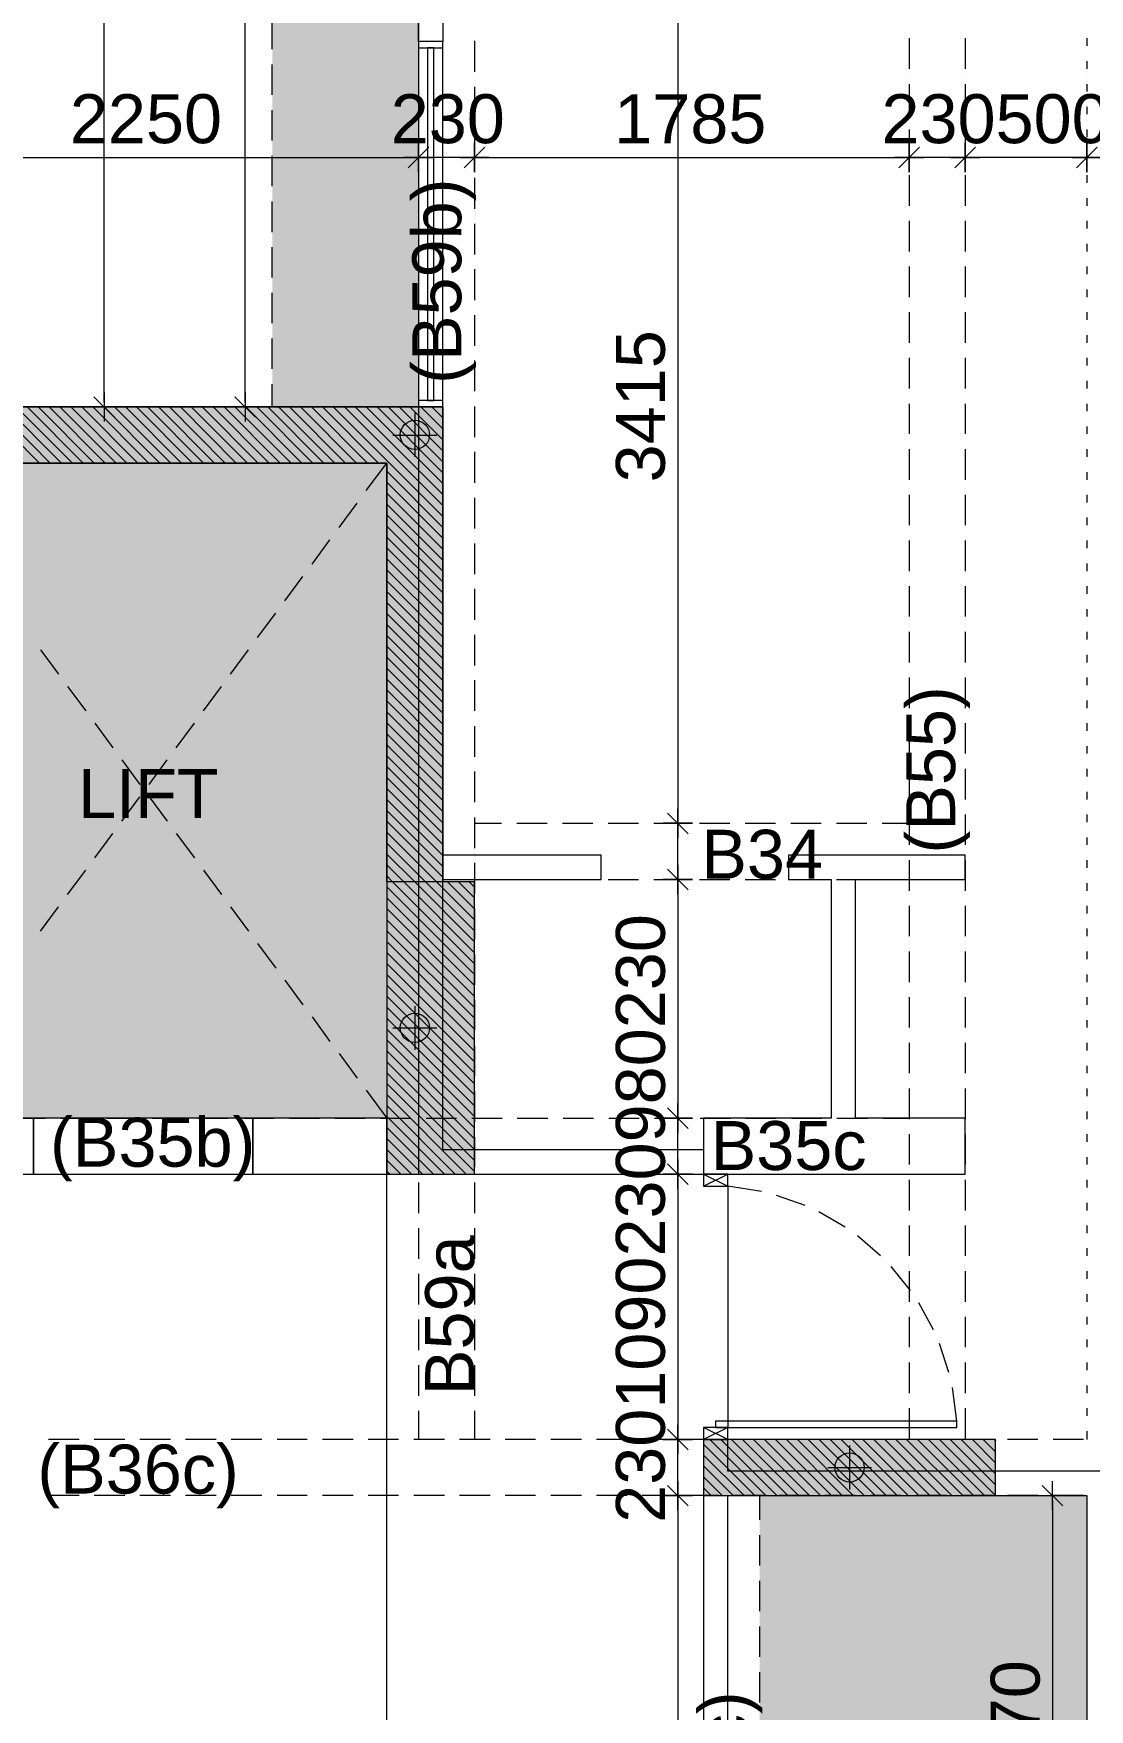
# Model space of a CAD drawing. Header units: millimetres. Extents: x -1303 to 98744, y -1303 to 90097.
# Drawn here: x 17378 to 21714, y 68579 to 75461 of the extents above; entities that cross this region are included whole.
import ezdxf

# ---------------------------------------------------------------- set-up
doc = ezdxf.new("R2010")
doc.units = ezdxf.units.MM
doc.layers.add('PDF_Geometry', color=7, linetype='Continuous')
doc.layers.add('PDF_Text', color=7, linetype='Continuous')
doc.layers.add('PDF_Solid Fills', color=192, linetype='Continuous', true_color=0xc2c0c0c0)
doc.styles.add('PDF ArialMT', font='arial.ttf')

msp = doc.modelspace()

# ---------------------------------------------------------------- hatches: boundary and pattern name
at = {"layer": 'PDF_Solid Fills'}
h = msp.add_hatch(color=256, dxfattribs=at)
h.paths.add_polyline_path([(19189.29033, 70777.7336), (19189.29033, 71977.6974), (18829.27557, 71977.6974), (18829.27557, 70777.7336)], flags=0)
h.paths.add_polyline_path([(16839.29338, 70777.7336), (16839.29338, 71977.6974), (16479.27862, 71977.6974), (16479.27862, 70777.7336)], flags=0)
h.paths.add_polyline_path([(16839.29338, 71977.6974), (16839.29338, 73697.71191), (18829.27557, 73697.71191), (18829.27557, 71977.6974), (19059.29832, 71977.6974), (19059.29832, 73927.73258), (16609.27064, 73927.73258), (16609.27064, 71977.6974)], flags=0)

# ---------------------------------------------------------------- linework, layer by layer
at = {"layer": 'PDF_Geometry', "color": 222, "lineweight": 0, "true_color": 0xb8008a}
for points in [[(17667.90338, 73947.45195), (17667.90338, 77907.2672)], [(18246.7692, 73947.45195), (18246.7692, 77907.2672)], [(17667.90338, 73987.22953), (17667.90338, 73867.0538)], [(18246.7692, 73987.22953), (18246.7692, 73867.0538)], [(17727.98917, 73927.13754), (17607.81552, 73927.13754)], [(17625.58857, 73969.45235), (17710.21819, 73884.82272)], [(18306.85706, 73927.13754), (18186.68133, 73927.13754)], [(18204.45438, 73969.45235), (18289.08401, 73884.82272)]]:
    msp.add_lwpolyline(points, dxfattribs=at)
at = {"layer": 'PDF_Geometry', "color": 9, "lineweight": 0, "true_color": 0xc0c0c0}
for points in [[(18958.50518, 76997.49872), (18958.50518, 76012.41483), (19059.21361, 76012.41483), (19059.21361, 75732.28581), (21188.49583, 75732.28581), (21188.49583, 75632.42451), (19059.21361, 75632.42451), (19059.21361, 75427.61915), (18958.50518, 75427.61915), (18958.50518, 76012.41483)], [(20128.93125, 70877.09077), (19059.21361, 70877.09077), (19059.21361, 71987.42484), (19709.16955, 71987.42484), (19709.16955, 72087.29442), (19059.21361, 72087.29442), (19059.21361, 73927.13754), (18958.50518, 73927.13754), (18958.50518, 70777.22119), (21203.72751, 70777.22119), (21203.72751, 71007.41543), (20753.49831, 71007.41543), (20753.49831, 71987.42484), (21203.72751, 71987.42484), (21203.72751, 72087.29442), (20478.45202, 72087.29442), (20478.45202, 71987.42484), (20653.63494, 71987.42484), (20653.63494, 71007.41543), (20128.93125, 71007.41543), (20128.93125, 70777.22119), (20228.79463, 70727.29467)], [(18744.39181, 73583.54455), (18829.02144, 73696.94329)], [(18632.68112, 73432.90548), (18707.15353, 73532.76678)], [(18521.81548, 73281.41514), (18595.44284, 73382.1277)], [(18410.10479, 73130.77605), (18484.57927, 73231.48035)], [(18298.3941, 72980.13698), (18372.86651, 73080.84127)], [(17406.39659, 72930.20219), (17480.87108, 72829.48963)], [(18186.68133, 72829.48963), (18261.15582, 72930.20219)], [(17518.10728, 72779.56311), (17592.58177, 72678.85055)], [(18075.81777, 72678.85055), (18149.44513, 72779.56311)], [(17629.82005, 72628.92403), (17703.44741, 72528.21147)], [(17964.10707, 72528.21147), (18038.57949, 72628.92403)], [(17740.68362, 72478.27668), (17815.1581, 72377.57238)], [(17852.39431, 72377.57238), (17926.86879, 72478.27668)], [(17740.68362, 72226.93331), (17815.1581, 72326.79461)], [(17852.39431, 72326.79461), (17926.86879, 72226.93331)], [(17629.82005, 72076.28595), (17703.44741, 72176.15553)], [(17964.10707, 72176.15553), (18038.57949, 72076.28595)], [(17518.10728, 71924.80388), (17592.58177, 72025.50818)], [(18075.81777, 72025.50818), (18149.44513, 71924.80388)], [(17406.39659, 71774.1648), (17480.87108, 71874.8691)], [(18186.68133, 71874.8691), (18261.15582, 71774.1648)], [(18298.3941, 71724.23002), (18372.86651, 71623.51745)], [(18410.10479, 71573.59093), (18484.57927, 71472.87838)], [(18521.81548, 71422.95186), (18595.44284, 71322.23929)], [(18632.68112, 71272.3045), (18707.15353, 71171.60021)], [(18744.39181, 71121.66543), (18829.02144, 71007.41543)], [(20123.00759, 68146.09107), (20128.93125, 68227.33221), (19929.20658, 68227.33221), (19929.20658, 68327.19351), (20128.93125, 68327.19351), (18829.02144, 68327.19351), (18829.02144, 70777.22119), (18958.50518, 70777.22119)], [(20128.93125, 70727.29467), (20228.79463, 70777.22119)], [(20367.58846, 70706.13726), (20228.79463, 70727.29467), (20228.79463, 69737.12804), (20128.93125, 69687.19326)], [(20546.15573, 70648.59078), (20428.52137, 70690.05433)], [(20710.33844, 70559.72967), (20602.85716, 70622.35063)], [(20856.74604, 70442.09118), (20761.96127, 70523.33231)], [(20978.61395, 70299.91506), (20899.90798, 70397.23913)], [(21073.39871, 70138.26751), (21013.31085, 70248.28603)], [(21136.87093, 69962.23955), (21097.94047, 70081.57228)], [(21169.0306, 69762.51693), (21151.25755, 69901.30456)], [(20228.79463, 69687.19326), (20128.93125, 69737.12804)], [(20581.69975, 67257.47999), (20581.69975, 67357.3413), (20228.79463, 67357.3413), (20228.79463, 69456.99902), (21703.88943, 69456.99902), (21703.88943, 68127.4709), (21803.7528, 68127.4709), (21803.7528, 69556.8686), (20228.79463, 69556.8686), (20228.79463, 69687.19326), (20128.93125, 69687.19326), (20128.93125, 66032.04053), (26774.05116, 66032.04053), (26774.05116, 66642.22096), (26674.18779, 66642.22096), (26674.18779, 66131.90596), (21803.7528, 66131.90596), (21803.7528, 67357.3413), (21350.9843, 67357.3413)]]:
    msp.add_lwpolyline(points, dxfattribs=at)
at = {"layer": 'PDF_Geometry', "color": 122, "lineweight": 0, "true_color": 0x00b88a}
for points in [[(20023.99135, 75612.11835), (20023.99135, 72237.08224), (20023.99135, 72257.39666)], [(16748.82481, 74952.00727), (16728.51453, 74952.00727), (18939.03995, 74952.00727), (18918.7276, 74952.00727)], [(19188.69735, 74952.00727), (18958.50518, 74952.00727)], [(19228.47286, 74952.00727), (19209.00763, 74952.00727), (20954.07011, 74952.00727), (20933.75983, 74952.00727)], [(21703.88943, 74952.00727), (21203.72751, 74952.00727), (20973.53534, 74952.00727)], [(21184.26435, 74952.00727), (21163.952, 74952.00727)], [(21224.03986, 74952.00727), (21243.50509, 74952.00727)], [(20023.99135, 71987.42484), (20023.99135, 72217.61909)], [(20023.99135, 71947.65554), (20023.99135, 71967.11869), (20023.99135, 71026.87859), (20023.99135, 71047.19301)], [(20023.99135, 70777.22119), (20023.99135, 71007.41543)], [(20023.99135, 70737.45188), (20023.99135, 70756.91504), (20023.99135, 69707.50767), (20023.99135, 69726.97084)], [(20023.99135, 69456.99902), (20023.99135, 69687.19326)], [(21562.55837, 69396.91529), (21562.55837, 69517.09101)], [(20023.99135, 69417.22971), (20023.99135, 69437.53586), (20023.99135, 66282.54505), (20023.99135, 66302.00821)], [(21502.4705, 69456.99902), (21622.64416, 69456.99902)], [(21604.87318, 69414.68421), (21520.24355, 69499.31383)], [(21562.55837, 69437.53586), (21562.55837, 67507.13739), (21562.55837, 67527.44768)]]:
    msp.add_lwpolyline(points, dxfattribs=at)
at = {"layer": 'PDF_Geometry', "lineweight": 0}
for points in [[(18358.47989, 75396.31281), (18358.47989, 75520.71174)], [(18958.50518, 75417.47021), (18958.50518, 75417.47021)], [(18958.50518, 75417.47021), (18958.50518, 75417.47021)], [(18958.50518, 75354.84098), (18958.50518, 75354.84098)], [(18958.50518, 75354.84098), (18958.50518, 75354.84098)], [(19188.69735, 75417.47021), (19188.69735, 75417.47021)], [(19188.69735, 75417.47021), (19188.69735, 75417.47021)], [(19188.69735, 75354.84098), (19188.69735, 75354.84098)], [(19188.69735, 75354.84098), (19188.69735, 75354.84098)], [(20973.53534, 75417.47021), (20973.53534, 75417.47021)], [(20973.53534, 75417.47021), (20973.53534, 75417.47021)], [(20973.53534, 75354.84098), (20973.53534, 75354.84098)], [(20973.53534, 75354.84098), (20973.53534, 75354.84098)], [(21203.72751, 75417.47021), (21203.72751, 75417.47021)], [(21203.72751, 75417.47021), (21203.72751, 75417.47021)], [(21203.72751, 75354.84098), (21203.72751, 75354.84098)], [(21203.72751, 75354.84098), (21203.72751, 75354.84098)], [(21703.88943, 75417.47021), (21703.88943, 75417.47021)], [(21703.88943, 75417.47021), (21703.88943, 75417.47021)], [(21703.88943, 75354.84098), (21703.88943, 75354.84098)], [(21703.88943, 75354.84098), (21703.88943, 75354.84098)], [(18358.47989, 75208.43338), (18358.47989, 75333.68358)], [(18958.50518, 75292.21175), (18958.50518, 75292.21175)], [(18958.50518, 75292.21175), (18958.50518, 75292.21175)], [(19188.69735, 75292.21175), (19188.69735, 75292.21175)], [(19188.69735, 75292.21175), (19188.69735, 75292.21175)], [(20973.53534, 75292.21175), (20973.53534, 75292.21175)], [(20973.53534, 75292.21175), (20973.53534, 75292.21175)], [(21203.72751, 75292.21175), (21203.72751, 75292.21175)], [(21203.72751, 75292.21175), (21203.72751, 75292.21175)], [(21703.88943, 75292.21175), (21703.88943, 75292.21175)], [(21703.88943, 75292.21175), (21703.88943, 75292.21175)], [(18958.50518, 75229.59079), (18958.50518, 75229.59079)], [(18958.50518, 75229.59079), (18958.50518, 75229.59079)], [(19188.69735, 75229.59079), (19188.69735, 75229.59079)], [(19188.69735, 75229.59079), (19188.69735, 75229.59079)], [(20973.53534, 75229.59079), (20973.53534, 75229.59079)], [(20973.53534, 75229.59079), (20973.53534, 75229.59079)], [(21203.72751, 75229.59079), (21203.72751, 75229.59079)], [(21203.72751, 75229.59079), (21203.72751, 75229.59079)], [(21703.88943, 75229.59079), (21703.88943, 75229.59079)], [(21703.88943, 75229.59079), (21703.88943, 75229.59079)], [(18958.50518, 75166.96156), (18958.50518, 75166.96156)], [(18958.50518, 75166.96156), (18958.50518, 75166.96156)], [(19188.69735, 75166.96156), (19188.69735, 75166.96156)], [(19188.69735, 75166.96156), (19188.69735, 75166.96156)], [(20973.53534, 75166.96156), (20973.53534, 75166.96156)], [(20973.53534, 75166.96156), (20973.53534, 75166.96156)], [(21203.72751, 75166.96156), (21203.72751, 75166.96156)], [(21203.72751, 75166.96156), (21203.72751, 75166.96156)], [(21703.88943, 75166.96156), (21703.88943, 75166.96156)], [(21703.88943, 75166.96156), (21703.88943, 75166.96156)], [(18358.47989, 75021.39695), (18358.47989, 75145.80415)], [(18958.50518, 75105.18358), (18958.50518, 75105.18358)], [(18958.50518, 75105.18358), (18958.50518, 75105.18358)], [(19188.69735, 75105.18358), (19188.69735, 75105.18358)], [(19188.69735, 75105.18358), (19188.69735, 75105.18358)], [(20973.53534, 75105.18358), (20973.53534, 75105.18358)], [(20973.53534, 75105.18358), (20973.53534, 75105.18358)], [(21203.72751, 75105.18358), (21203.72751, 75105.18358)], [(21203.72751, 75105.18358), (21203.72751, 75105.18358)], [(21703.88943, 75105.18358), (21703.88943, 75105.18358)], [(21703.88943, 75105.18358), (21703.88943, 75105.18358)], [(18958.50518, 75042.55435), (18958.50518, 75042.55435)], [(18958.50518, 75042.55435), (18958.50518, 75042.55435)], [(19188.69735, 75042.55435), (19188.69735, 75042.55435)], [(19188.69735, 75042.55435), (19188.69735, 75042.55435)], [(20973.53534, 75042.55435), (20973.53534, 75042.55435)], [(20973.53534, 75042.55435), (20973.53534, 75042.55435)], [(21203.72751, 75042.55435), (21203.72751, 75042.55435)], [(21203.72751, 75042.55435), (21203.72751, 75042.55435)], [(21703.88943, 75042.55435), (21703.88943, 75042.55435)], [(21703.88943, 75042.55435), (21703.88943, 75042.55435)], [(18358.47989, 74833.52579), (18358.47989, 74958.77598)], [(18958.50518, 74952.00727), (18958.50518, 74952.00727)], [(18958.50518, 74952.00727), (18958.50518, 74952.00727)], [(19188.69735, 74952.00727), (19188.69735, 74952.00727)], [(19188.69735, 74952.00727), (19188.69735, 74952.00727)], [(20973.53534, 74952.00727), (20973.53534, 74952.00727)], [(20973.53534, 74952.00727), (20973.53534, 74952.00727)], [(21203.72751, 74952.00727), (21203.72751, 74952.00727)], [(21203.72751, 74952.00727), (21203.72751, 74952.00727)], [(21703.88943, 74952.00727), (21703.88943, 74952.00727)], [(21703.88943, 74952.00727), (21703.88943, 74952.00727)], [(18358.47989, 74645.64636), (18358.47989, 74770.89656)], [(18358.47989, 74458.60993), (18358.47989, 74583.8684)], [(18358.47989, 74270.73878), (18358.47989, 74395.98897)], [(18358.47989, 74083.70235), (18358.47989, 74208.95253)], [(18358.47989, 73927.13754), (18358.47989, 74021.08138)], [(17172.82007, 73927.13754), (17402.16511, 73696.94329)], [(17217.67211, 73927.13754), (17447.01923, 73696.94329)], [(17262.52623, 73927.13754), (17492.7184, 73696.94329)], [(17307.38034, 73927.13754), (17537.57251, 73696.94329)], [(17352.23446, 73927.13754), (17582.42663, 73696.94329)], [(17394.54927, 73927.13754), (17394.54927, 73927.13754)], [(17397.08858, 73927.13754), (17627.28075, 73696.94329)], [(17441.94062, 73927.13754), (17672.13486, 73696.94329)], [(17457.17437, 73927.13754), (17457.17437, 73927.13754)], [(17486.79474, 73927.13754), (17716.98691, 73696.94329)], [(17519.80154, 73927.13754), (17519.80154, 73927.13754)], [(17531.64885, 73927.13754), (17761.84102, 73696.94329)], [(17576.50297, 73927.13754), (17806.69514, 73696.94329)], [(17582.42663, 73927.13754), (17582.42663, 73927.13754)], [(17621.35709, 73927.13754), (17851.54926, 73696.94329)], [(17666.20913, 73927.13754), (17896.40337, 73696.94329)], [(17667.90338, 73927.13754), (17667.90338, 73927.13754)], [(17711.06325, 73927.13754), (17941.25542, 73696.94329)], [(17755.91736, 73927.13754), (17986.10953, 73696.94329)], [(17800.77148, 73927.13754), (18030.96365, 73696.94329)], [(17846.47065, 73927.13754), (18075.81777, 73696.94329)], [(17891.32477, 73927.13754), (18120.67188, 73696.94329)], [(17936.17888, 73927.13754), (18165.52393, 73696.94329)], [(17981.033, 73927.13754), (18210.37804, 73696.94329)], [(18025.88504, 73927.13754), (18256.07928, 73696.94329)], [(18070.73916, 73927.13754), (18300.93133, 73696.94329)], [(18115.59327, 73927.13754), (18345.78544, 73696.94329)], [(18160.44739, 73927.13754), (18390.63956, 73696.94329)], [(18205.30151, 73927.13754), (18435.49368, 73696.94329)], [(18250.15355, 73927.13754), (18480.34779, 73696.94329)], [(18271.31096, 73927.13754), (18271.31096, 73927.13754)], [(18295.00767, 73927.13754), (18525.19984, 73696.94329)], [(18339.86178, 73927.13754), (18570.05395, 73696.94329)], [(18358.47989, 73927.13754), (18358.47989, 73927.13754)], [(18384.7159, 73927.13754), (18614.90807, 73696.94329)], [(18429.57002, 73927.13754), (18659.76219, 73696.94329)], [(18474.42206, 73927.13754), (18704.6163, 73696.94329)], [(18519.27618, 73927.13754), (18749.46835, 73696.94329)], [(18564.13029, 73927.13754), (18794.32246, 73696.94329)], [(18608.98441, 73927.13754), (19059.21361, 73477.75752)], [(18654.68358, 73927.13754), (19059.21361, 73522.60957)], [(18699.5377, 73927.13754), (19059.21361, 73567.46163)], [(18744.39181, 73927.13754), (19059.21361, 73612.31367)], [(18789.24593, 73927.13754), (19059.21361, 73657.17399)], [(18834.09797, 73927.13754), (19059.21361, 73702.02603)], [(18878.95209, 73927.13754), (19059.21361, 73746.87808)], [(18923.80621, 73927.13754), (19059.21361, 73791.73013)], [(18968.66032, 73927.13754), (19059.21361, 73837.43343)], [(19013.51444, 73927.13754), (19059.21361, 73882.28549)], [(19058.36648, 73927.13754), (19058.36648, 73927.13754)], [(18829.02144, 73663.09144), (19059.21361, 73432.90548)], [(18829.02144, 73618.2394), (19059.21361, 73388.04516)], [(18829.02144, 73573.38735), (19059.21361, 73343.19312)], [(18829.02144, 73528.5353), (19059.21361, 73298.34106)], [(18829.02144, 73483.68325), (19059.21361, 73253.48901)], [(18829.02144, 73437.97995), (19059.21361, 73208.63697)], [(18829.02144, 73393.1279), (19059.21361, 73163.77665)], [(18829.02144, 73348.27585), (19059.21361, 73118.92461)], [(18829.02144, 73303.41553), (19059.21361, 73074.07255)], [(18829.02144, 73258.56349), (19059.21361, 73029.2205)], [(18829.02144, 73213.71144), (19059.21361, 72983.5172)], [(18829.02144, 73168.85939), (19059.21361, 72938.66515)], [(18829.02144, 73124.00734), (19059.21361, 72893.8131)], [(18829.02144, 73079.14702), (19059.21361, 72848.96106)], [(18829.02144, 73034.29498), (19059.21361, 72804.10074)], [(18829.02144, 72989.44293), (19059.21361, 72759.24869)], [(18829.02144, 72944.59088), (19059.21361, 72714.39664)], [(18829.02144, 72899.73883), (19059.21361, 72669.54459)], [(18829.02144, 72854.87851), (19059.21361, 72624.69255)], [(18829.02144, 72810.02647), (19059.21361, 72579.83223)], [(18829.02144, 72765.17442), (19059.21361, 72534.98019)], [(18829.02144, 72720.32237), (19059.21361, 72490.12813)], [(18829.02144, 72675.47032), (19059.21361, 72445.27608)], [(18829.02144, 72629.76702), (19059.21361, 72400.42404)], [(18829.02144, 72584.91497), (19059.21361, 72355.56372)], [(18829.02144, 72540.06292), (19059.21361, 72310.71168)], [(18829.02144, 72495.2026), (19059.21361, 72265.85962)], [(18829.02144, 72450.35056), (19059.21361, 72220.15632)], [(18829.02144, 72405.49851), (19059.21361, 72175.30427)], [(18829.02144, 72360.64646), (19059.21361, 72130.45222)], [(18829.02144, 72315.79441), (19059.21361, 72085.60017)], [(18829.02144, 72270.93409), (19059.21361, 72040.74813)], [(18829.02144, 72226.08205), (19059.21361, 71995.88781)], [(20045.14875, 72217.61909), (20045.14875, 72217.61909)], [(20045.14875, 72217.61909), (20045.14875, 72217.61909)], [(20128.93125, 72217.61909), (20128.93125, 72217.61909)], [(20128.93125, 72217.61909), (20128.93125, 72217.61909)], [(18829.02144, 72181.23), (19032.97759, 71977.27591), (19188.69735, 71821.55409)], [(18829.02144, 72136.37795), (18988.12555, 71977.27591), (19188.69735, 71775.85078)], [(18829.02144, 72091.5259), (18943.27143, 71977.27591), (19188.69735, 71730.99874)], [(18829.02144, 72046.66558), (18898.41732, 71977.27591), (19188.69735, 71686.14668)], [(18829.02144, 72001.81354), (18852.71815, 71977.27591), (19188.69735, 71641.29463)], [(20045.14875, 71987.42484), (20045.14875, 71987.42484)], [(20045.14875, 71987.42484), (20045.14875, 71987.42484)], [(20128.93125, 71987.42484), (20128.93125, 71987.42484)], [(20128.93125, 71987.42484), (20128.93125, 71987.42484)], [(18829.02144, 71956.96149), (19188.69735, 71596.44259)], [(19077.83171, 71977.27591), (19188.69735, 71866.40614)], [(19122.68583, 71977.27591), (19188.69735, 71911.25818)], [(19167.53994, 71977.27591), (19188.69735, 71956.1185)], [(18829.02144, 71912.10944), (19188.69735, 71551.58227)], [(18829.02144, 71867.25739), (19188.69735, 71506.73023)], [(18829.02144, 71821.55409), (19188.69735, 71461.87817)], [(18829.02144, 71776.70203), (19188.69735, 71417.02612)], [(18829.02144, 71731.84999), (19188.69735, 71372.17408)], [(18829.02144, 71686.98967), (19188.69735, 71327.31376)], [(18829.02144, 71642.13763), (19188.69735, 71282.46172)], [(18829.02144, 71597.28558), (19188.69735, 71237.60967)], [(18829.02144, 71552.43353), (19188.69735, 71192.75761)], [(18829.02144, 71507.58148), (19188.69735, 71147.90557)], [(18829.02144, 71462.72116), (19188.69735, 71103.04525)], [(18829.02144, 71417.86912), (19188.69735, 71058.19321)], [(18829.02144, 71373.01707), (19188.69735, 71013.34116)], [(18829.02144, 71328.16502), (19188.69735, 70967.63785)], [(18829.02144, 71283.31297), (19188.69735, 70922.78581)], [(18829.02144, 71238.45265), (19188.69735, 70877.93375)], [(18829.02144, 71193.60061), (19188.69735, 70833.0817)], [(18829.02144, 71148.74856), (19188.69735, 70788.22966)], [(18829.02144, 71103.89651), (19154.8455, 70777.22119)], [(18829.02144, 71059.04446), (19109.99138, 70777.22119)], [(18829.02144, 71013.34116), (19065.13727, 70777.22119)], [(18829.02144, 70968.4891), (19020.28315, 70777.22119)], [(20045.14875, 71007.41543), (20045.14875, 71007.41543)], [(20045.14875, 71007.41543), (20045.14875, 71007.41543)], [(20128.93125, 71007.41543), (20128.93125, 71007.41543)], [(20128.93125, 71007.41543), (20128.93125, 71007.41543)], [(18829.02144, 70923.63706), (18975.43111, 70777.22119)], [(18829.02144, 70878.77674), (18930.57699, 70777.22119)], [(18829.02144, 70833.9247), (18885.72287, 70777.22119)], [(18829.02144, 70789.07265), (18840.86876, 70777.22119)], [(20045.14875, 70777.22119), (20045.14875, 70777.22119)], [(20045.14875, 70777.22119), (20045.14875, 70777.22119)], [(20128.93125, 70777.22119), (20128.93125, 70777.22119)], [(20128.93125, 70777.22119), (20128.93125, 70777.22119)], [(20045.14875, 69687.19326), (20045.14875, 69687.19326)], [(20045.14875, 69687.19326), (20045.14875, 69687.19326)], [(20128.93125, 69687.19326), (20128.93125, 69687.19326)], [(20128.93125, 69687.19326), (20128.93125, 69687.19326)], [(20128.93125, 69668.57309), (20340.50532, 69456.99902)], [(20155.16727, 69687.19326), (20385.35944, 69456.99902)], [(20200.02138, 69687.19326), (20430.21355, 69456.99902)], [(20244.8755, 69687.19326), (20475.06767, 69456.99902)], [(20289.72754, 69687.19326), (20519.92179, 69456.99902)], [(20334.58166, 69687.19326), (20564.77383, 69456.99902)], [(20379.43578, 69687.19326), (20609.62795, 69456.99902)], [(20424.28989, 69687.19326), (20654.48206, 69456.99902)], [(20469.98906, 69687.19326), (20699.33618, 69456.99902)], [(20514.84318, 69687.19326), (20744.1903, 69456.99902)], [(20559.6973, 69687.19326), (20789.04234, 69456.99902)], [(20604.55141, 69687.19326), (20833.89646, 69456.99902)], [(20649.40346, 69687.19326), (20879.5977, 69456.99902)], [(20694.25757, 69687.19326), (20924.44974, 69456.99902)], [(20739.11169, 69687.19326), (20969.30386, 69456.99902)], [(20783.9658, 69687.19326), (21014.15797, 69456.99902)], [(20828.81992, 69687.19326), (21059.01209, 69456.99902)], [(20873.67196, 69687.19326), (21103.86621, 69456.99902)], [(20918.52608, 69687.19326), (21148.71825, 69456.99902)], [(20963.3802, 69687.19326), (21193.57237, 69456.99902)], [(21008.23431, 69687.19326), (21238.42648, 69456.99902)], [(21053.08843, 69687.19326), (21283.2806, 69456.99902)], [(21097.94047, 69687.19326), (21328.13472, 69456.99902)], [(21142.79459, 69687.19326), (21328.97977, 69501.85934)], [(21187.64871, 69687.19326), (21328.97977, 69546.71138)], [(21233.34788, 69687.19326), (21328.97977, 69591.56343)], [(21278.20199, 69687.19326), (21328.97977, 69636.41549)], [(21323.05611, 69687.19326), (21328.97977, 69681.26753)], [(20128.93125, 69623.72104), (20295.65328, 69456.99902)], [(20128.93125, 69578.86899), (20250.79916, 69456.99902)], [(20128.93125, 69534.01694), (20205.94504, 69456.99902)], [(20045.14875, 69456.99902), (20045.14875, 69456.99902)], [(20045.14875, 69456.99902), (20045.14875, 69456.99902)], [(20128.93125, 69489.1649), (20161.09093, 69456.99902)], [(20128.93125, 69456.99902), (20128.93125, 69456.99902)], [(20128.93125, 69456.99902), (20128.93125, 69456.99902)], [(21562.55837, 69456.99902), (21562.55837, 69456.99902)], [(21633.64642, 69456.99902), (21633.64642, 69456.99902)], [(21703.88943, 69456.99902), (21703.88943, 69456.99902)]]:
    msp.add_lwpolyline(points, dxfattribs=at)
at = {"layer": 'PDF_Geometry', "color": 157, "lineweight": 0, "true_color": 0x3f5f7f}
for points in [[(18958.50518, 75559.64633), (18958.50518, 75434.39614)], [(18958.50518, 75430.16466), (18958.50518, 75304.90619)], [(19188.69735, 75430.16466), (19188.69735, 75304.90619)], [(19188.69735, 75428.47041), (19188.69735, 75303.22022)], [(20973.53534, 75441.16485), (20973.53534, 75315.91466)], [(21203.72751, 75441.16485), (21203.72751, 75315.91466)], [(18958.50518, 75372.60989), (18958.50518, 75247.35971)], [(18958.50518, 75242.28523), (18958.50518, 75117.03504)], [(19188.69735, 75242.28523), (19188.69735, 75117.03504)], [(19188.69735, 75241.43397), (19188.69735, 75116.18379)], [(20973.53534, 75253.28543), (20973.53534, 75128.87823)], [(21203.72751, 75253.28543), (21203.72751, 75128.87823)], [(18958.50518, 75184.73874), (18958.50518, 75059.48028)], [(18958.50518, 75054.40581), (18958.50518, 74929.99861)], [(19188.69735, 75054.40581), (19188.69735, 74929.99861)], [(19188.69735, 75053.56282), (19188.69735, 74928.30436)], [(20973.53534, 75066.25727), (20973.53534, 74940.9988)], [(21203.72751, 75066.25727), (21203.72751, 74940.9988)], [(18958.50518, 74997.70231), (18958.50518, 74872.45211)], [(20973.53534, 74878.37784), (20973.53534, 74753.12765)], [(21203.72751, 74878.37784), (21203.72751, 74753.12765)], [(18958.50518, 74867.37764), (18958.50518, 74742.11918)], [(18958.50518, 74809.82288), (18958.50518, 74684.57269)], [(19188.69735, 74867.37764), (19188.69735, 74742.11918)], [(19188.69735, 74865.68339), (19188.69735, 74741.27619)], [(18958.50518, 74679.49821), (18958.50518, 74555.09101)], [(19188.69735, 74679.49821), (19188.69735, 74555.09101)], [(19188.69735, 74678.64696), (19188.69735, 74553.39677)], [(20973.53534, 74691.3414), (20973.53534, 74566.09122)], [(21203.72751, 74691.3414), (21203.72751, 74566.09122)], [(18958.50518, 74621.95173), (18958.50518, 74497.54452)], [(18958.50518, 74492.46178), (18958.50518, 74367.21159)], [(19188.69735, 74492.46178), (19188.69735, 74367.21159)], [(19188.69735, 74490.77581), (19188.69735, 74366.3686)], [(20973.53534, 74503.47025), (20973.53534, 74378.21179)], [(21203.72751, 74503.47025), (21203.72751, 74378.21179)], [(18958.50518, 74434.91529), (18958.50518, 74309.6651)], [(18958.50518, 74304.59063), (18958.50518, 74180.18342)], [(19188.69735, 74304.59063), (19188.69735, 74180.18342)], [(19188.69735, 74303.73937), (19188.69735, 74178.48918)], [(20973.53534, 74316.43382), (20973.53534, 74191.18362)], [(21203.72751, 74316.43382), (21203.72751, 74191.18362)], [(18958.50518, 74247.03587), (18958.50518, 74122.63693)], [(18958.50518, 74117.5542), (18958.50518, 73992.304)], [(19188.69735, 74117.5542), (19188.69735, 73992.304)], [(19188.69735, 74115.85994), (19188.69735, 73991.46101)], [(20973.53534, 74128.55439), (20973.53534, 74003.3042)], [(21203.72751, 74128.55439), (21203.72751, 74003.3042)], [(18958.50518, 74060.0077), (18958.50518, 73927.13754)], [(18958.50518, 73929.67477), (18958.50518, 73804.42458)], [(19188.69735, 73929.67477), (19188.69735, 73804.42458)], [(19188.69735, 73928.83178), (19188.69735, 73803.58158)], [(20973.53534, 73940.68324), (20973.53534, 73816.27603)], [(21203.72751, 73940.68324), (21203.72751, 73816.27603)], [(18958.50518, 73742.6466), (18958.50518, 73617.39641)], [(19188.69735, 73742.6466), (19188.69735, 73617.39641)], [(19188.69735, 73740.95236), (19188.69735, 73615.70216)], [(20973.53534, 73753.6468), (20973.53534, 73628.39661)], [(21203.72751, 73753.6468), (21203.72751, 73628.39661)], [(20973.53534, 73565.76737), (20973.53534, 73441.36844)], [(21203.72751, 73565.76737), (21203.72751, 73441.36844)], [(18958.50518, 73554.76718), (18958.50518, 73429.51698)], [(19188.69735, 73554.76718), (19188.69735, 73429.51698)], [(19188.69735, 73553.92419), (19188.69735, 73428.674)], [(18958.50518, 73366.88775), (18958.50518, 73242.48882)], [(19188.69735, 73366.88775), (19188.69735, 73242.48882)], [(19188.69735, 73366.04477), (19188.69735, 73240.79457)], [(20973.53534, 73378.73921), (20973.53534, 73253.48901)], [(21203.72751, 73378.73921), (21203.72751, 73253.48901)], [(18958.50518, 73179.85959), (18958.50518, 73054.60939)], [(19188.69735, 73179.85959), (19188.69735, 73054.60939)], [(19188.69735, 73178.16534), (19188.69735, 73053.75814)], [(20973.53534, 73190.85979), (20973.53534, 73066.45258)], [(21203.72751, 73190.85979), (21203.72751, 73066.45258)], [(18958.50518, 72991.98017), (18958.50518, 72867.57296)], [(19188.69735, 72991.98017), (19188.69735, 72867.57296)], [(19188.69735, 72991.13717), (19188.69735, 72865.88698)], [(20973.53534, 73003.83162), (20973.53534, 72878.58143)], [(21203.72751, 73003.83162), (21203.72751, 72878.58143)], [(20973.53534, 72815.95219), (20973.53534, 72690.702)], [(21203.72751, 72815.95219), (21203.72751, 72690.702)], [(18958.50518, 72804.95199), (18958.50518, 72679.70181)], [(19188.69735, 72804.95199), (19188.69735, 72679.70181)], [(19188.69735, 72803.25775), (19188.69735, 72678.85055)], [(18958.50518, 72617.07257), (18958.50518, 72492.66537)], [(19188.69735, 72617.07257), (19188.69735, 72492.66537)], [(19188.69735, 72616.22959), (19188.69735, 72490.97112)], [(20973.53534, 72628.92403), (20973.53534, 72503.66556)], [(21203.72751, 72628.92403), (21203.72751, 72503.66556)], [(18958.50518, 72430.04441), (18958.50518, 72304.78594)], [(19188.69735, 72430.04441), (19188.69735, 72304.78594)], [(19188.69735, 72428.35016), (19188.69735, 72303.94296)], [(20973.53534, 72441.0446), (20973.53534, 72315.79441)], [(21203.72751, 72441.0446), (21203.72751, 72315.79441)], [(18958.50518, 72242.16498), (18958.50518, 72116.91479)], [(19188.69735, 72242.16498), (19188.69735, 72116.91479)], [(19188.69735, 72241.31372), (19188.69735, 72116.06354)], [(19188.69735, 72217.61909), (19300.40804, 72217.61909)], [(19362.18808, 72217.61909), (19487.44035, 72217.61909)], [(19550.06544, 72217.61909), (19675.3177, 72217.61909)], [(19737.9428, 72217.61909), (19862.34793, 72217.61909)], [(19924.9751, 72217.61909), (20050.22736, 72217.61909)], [(20112.85245, 72217.61909), (20237.25759, 72217.61909)], [(20299.88476, 72217.61909), (20425.13495, 72217.61909)], [(20487.76211, 72217.61909), (20613.01437, 72217.61909)], [(20674.79234, 72217.61909), (20800.0446, 72217.61909)], [(20862.67177, 72217.61909), (20973.53534, 72217.61909)], [(20973.53534, 72253.16518), (20973.53534, 72128.75798)], [(21203.72751, 72253.16518), (21203.72751, 72128.75798)], [(18958.50518, 72055.12855), (18958.50518, 71929.87836)], [(19188.69735, 72055.12855), (19188.69735, 71929.87836)], [(19188.69735, 72053.44257), (19188.69735, 71977.27591)], [(20973.53534, 72066.13702), (20973.53534, 71940.87855)], [(21203.72751, 72066.13702), (21203.72751, 71940.87855)], [(19188.69735, 71987.42484), (19300.40804, 71987.42484)], [(19362.18808, 71987.42484), (19487.44035, 71987.42484)], [(19550.06544, 71987.42484), (19675.3177, 71987.42484)], [(19737.9428, 71987.42484), (19862.34793, 71987.42484)], [(19924.9751, 71987.42484), (20050.22736, 71987.42484)], [(20112.85245, 71987.42484), (20237.25759, 71987.42484)], [(20299.88476, 71987.42484), (20425.13495, 71987.42484)], [(20487.76211, 71987.42484), (20613.01437, 71987.42484)], [(20674.79234, 71987.42484), (20800.0446, 71987.42484)], [(20862.67177, 71987.42484), (20973.53534, 71987.42484)], [(18958.50518, 71867.25739), (18958.50518, 71741.99893)], [(19188.69735, 71867.25739), (19188.69735, 71741.99893)], [(20973.53534, 71878.25759), (20973.53534, 71753.85039)], [(21203.72751, 71878.25759), (21203.72751, 71753.85039)], [(18958.50518, 71679.37796), (18958.50518, 71554.97076)], [(19188.69735, 71679.37796), (19188.69735, 71554.97076)], [(20973.53534, 71691.22115), (20973.53534, 71565.97096)], [(21203.72751, 71691.22115), (21203.72751, 71565.97096)], [(20973.53534, 71503.35), (20973.53534, 71378.94279)], [(21203.72751, 71503.35), (21203.72751, 71378.94279)], [(18958.50518, 71492.34153), (18958.50518, 71367.09134)], [(19188.69735, 71492.34153), (19188.69735, 71367.09134)], [(18958.50518, 71304.47038), (18958.50518, 71180.06317)], [(19188.69735, 71304.47038), (19188.69735, 71180.06317)], [(20973.53534, 71316.31357), (20973.53534, 71191.06337)], [(21203.72751, 71316.31357), (21203.72751, 71191.06337)], [(18958.50518, 71117.43395), (18958.50518, 70992.18375)], [(19188.69735, 71117.43395), (19188.69735, 70992.18375)], [(20973.53534, 71128.43414), (20973.53534, 71003.18395)], [(21203.72751, 71128.43414), (21203.72751, 71003.18395)], [(17302.30174, 71007.41543), (17427.554, 71007.41543)], [(17490.18117, 71007.41543), (17615.43135, 71007.41543)], [(17677.2114, 71007.41543), (17802.46366, 71007.41543)], [(17865.08875, 71007.41543), (17990.34101, 71007.41543)], [(18052.96818, 71007.41543), (18177.37332, 71007.41543)], [(18239.99841, 71007.41543), (18365.25067, 71007.41543)], [(18427.87577, 71007.41543), (18552.28298, 71007.41543)], [(18614.90807, 71007.41543), (18740.16033, 71007.41543)], [(18802.78543, 71007.41543), (18927.19056, 71007.41543)], [(18989.81773, 71007.41543), (19115.06999, 71007.41543)], [(19177.69508, 71007.41543), (19302.94735, 71007.41543)], [(19364.72739, 71007.41543), (19489.97758, 71007.41543)], [(19552.60474, 71007.41543), (19677.857, 71007.41543)], [(19740.4821, 71007.41543), (19864.88723, 71007.41543)], [(19927.5144, 71007.41543), (20052.76459, 71007.41543)], [(20115.39176, 71007.41543), (20239.79689, 71007.41543)], [(20302.42199, 71007.41543), (20427.67425, 71007.41543)], [(20490.30142, 71007.41543), (20614.70655, 71007.41543)], [(20677.33165, 71007.41543), (20802.58391, 71007.41543)], [(20865.209, 71007.41543), (20973.53534, 71007.41543)], [(18958.50518, 70929.55452), (18958.50518, 70805.15558)], [(19188.69735, 70929.55452), (19188.69735, 70805.15558)], [(20973.53534, 70941.40597), (20973.53534, 70816.15578)], [(21203.72751, 70941.40597), (21203.72751, 70816.15578)], [(17302.30174, 70777.22119), (17427.554, 70777.22119)], [(17490.18117, 70777.22119), (17615.43135, 70777.22119)], [(17677.2114, 70777.22119), (17802.46366, 70777.22119)], [(17865.08875, 70777.22119), (17990.34101, 70777.22119)], [(18052.96818, 70777.22119), (18177.37332, 70777.22119)], [(18239.99841, 70777.22119), (18365.25067, 70777.22119)], [(18427.87577, 70777.22119), (18552.28298, 70777.22119)], [(18614.90807, 70777.22119), (18740.16033, 70777.22119)], [(18802.78543, 70777.22119), (18927.19056, 70777.22119)], [(18989.81773, 70777.22119), (19115.06999, 70777.22119)], [(19177.69508, 70777.22119), (19302.94735, 70777.22119)], [(19364.72739, 70777.22119), (19489.97758, 70777.22119)], [(19552.60474, 70777.22119), (19677.857, 70777.22119)], [(19740.4821, 70777.22119), (19864.88723, 70777.22119)], [(19927.5144, 70777.22119), (20052.76459, 70777.22119)], [(20115.39176, 70777.22119), (20239.79689, 70777.22119)], [(20302.42199, 70777.22119), (20427.67425, 70777.22119)], [(20490.30142, 70777.22119), (20614.70655, 70777.22119)], [(20677.33165, 70777.22119), (20802.58391, 70777.22119)], [(20865.209, 70777.22119), (20973.53534, 70777.22119)], [(20973.53534, 70753.52655), (20973.53534, 70628.27636)], [(21203.72751, 70753.52655), (21203.72751, 70628.27636)], [(18958.50518, 70742.52635), (18958.50518, 70617.27616)], [(19188.69735, 70742.52635), (19188.69735, 70617.27616)], [(18958.50518, 70554.64693), (18958.50518, 70429.39673)], [(19188.69735, 70554.64693), (19188.69735, 70429.39673)], [(20973.53534, 70565.64712), (20973.53534, 70441.24819)], [(21203.72751, 70565.64712), (21203.72751, 70441.24819)], [(18958.50518, 70367.61876), (18958.50518, 70242.36857)], [(19188.69735, 70367.61876), (19188.69735, 70242.36857)], [(20973.53534, 70378.61896), (20973.53534, 70253.36876)], [(21203.72751, 70378.61896), (21203.72751, 70253.36876)], [(18958.50518, 70179.73934), (18958.50518, 70054.48914)], [(19188.69735, 70179.73934), (19188.69735, 70054.48914)], [(20973.53534, 70190.73954), (20973.53534, 70066.33233)], [(21203.72751, 70190.73954), (21203.72751, 70066.33233)], [(18958.50518, 69992.71117), (18958.50518, 69867.45271)], [(19188.69735, 69992.71117), (19188.69735, 69867.45271)], [(20973.53534, 70003.71137), (20973.53534, 69878.46118)], [(21203.72751, 70003.71137), (21203.72751, 69878.46118)], [(18958.50518, 69804.83174), (18958.50518, 69687.19326)], [(19188.69735, 69804.83174), (19188.69735, 69687.19326)], [(20973.53534, 69815.83194), (20973.53534, 69687.19326)], [(21203.72751, 69815.83194), (21203.72751, 69687.19326)], [(17565.5007, 69687.19326), (17440.24844, 69687.19326)], [(17752.53301, 69687.19326), (17627.28075, 69687.19326)], [(17940.41036, 69687.19326), (17815.1581, 69687.19326)], [(18127.44059, 69687.19326), (18002.19041, 69687.19326)], [(18315.32002, 69687.19326), (18190.06776, 69687.19326)], [(18502.35025, 69687.19326), (18377.94512, 69687.19326)], [(18690.22761, 69687.19326), (18564.97742, 69687.19326)], [(18877.25991, 69687.19326), (18752.85478, 69687.19326)], [(19065.13727, 69687.19326), (18939.88501, 69687.19326)], [(19253.01462, 69687.19326), (19127.76443, 69687.19326)], [(19440.04693, 69687.19326), (19314.79466, 69687.19326)], [(19627.92428, 69687.19326), (19502.67202, 69687.19326)], [(19814.95658, 69687.19326), (19689.70432, 69687.19326)], [(20002.83394, 69687.19326), (19877.58168, 69687.19326)], [(20189.86624, 69687.19326), (20065.45903, 69687.19326)], [(20377.7436, 69687.19326), (20252.49134, 69687.19326)], [(20564.77383, 69687.19326), (20440.36869, 69687.19326)], [(20752.65326, 69687.19326), (20627.401, 69687.19326)], [(20939.68349, 69687.19326), (20815.27835, 69687.19326)], [(21127.56084, 69687.19326), (21002.31066, 69687.19326)], [(21315.44027, 69687.19326), (21190.18801, 69687.19326)], [(21502.4705, 69687.19326), (21377.21824, 69687.19326)], [(21690.34786, 69687.19326), (21565.09767, 69687.19326)], [(17565.5007, 69456.99902), (17440.24844, 69456.99902)], [(17752.53301, 69456.99902), (17627.28075, 69456.99902)], [(17940.41036, 69456.99902), (17815.1581, 69456.99902)], [(18127.44059, 69456.99902), (18002.19041, 69456.99902)], [(18315.32002, 69456.99902), (18190.06776, 69456.99902)], [(18502.35025, 69456.99902), (18377.94512, 69456.99902)], [(18690.22761, 69456.99902), (18564.97742, 69456.99902)], [(18877.25991, 69456.99902), (18752.85478, 69456.99902)], [(19065.13727, 69456.99902), (18939.88501, 69456.99902)], [(19253.01462, 69456.99902), (19127.76443, 69456.99902)], [(19440.04693, 69456.99902), (19314.79466, 69456.99902)], [(19627.92428, 69456.99902), (19502.67202, 69456.99902)], [(19814.95658, 69456.99902), (19689.70432, 69456.99902)], [(20002.83394, 69456.99902), (19877.58168, 69456.99902)], [(20189.86624, 69456.99902), (20065.45903, 69456.99902)], [(20128.93125, 69456.99902), (20128.93125, 69335.98031)], [(20377.7436, 69456.99902), (20252.49134, 69456.99902)], [(20359.1255, 69456.99902), (20359.1255, 69357.13772)], [(20564.77383, 69456.99902), (20440.36869, 69456.99902)], [(20752.65326, 69456.99902), (20627.401, 69456.99902)], [(20939.68349, 69456.99902), (20815.27835, 69456.99902)], [(21127.56084, 69456.99902), (21002.31066, 69456.99902)], [(21315.44027, 69456.99902), (21190.18801, 69456.99902)], [(21502.4705, 69456.99902), (21377.21824, 69456.99902)], [(21690.34786, 69456.99902), (21565.09767, 69456.99902)], [(21703.88943, 69456.99902), (21703.88943, 69390.98957)], [(21703.88943, 69328.36861), (21703.88943, 69203.9614)], [(20128.93125, 69273.35935), (20128.93125, 69148.95214)], [(20359.1255, 69294.51676), (20359.1255, 69170.10955)], [(20359.1255, 69107.48032), (20359.1255, 68982.23013)], [(21703.88943, 69141.33217), (21703.88943, 69016.08198)], [(20128.93125, 69086.32292), (20128.93125, 68961.07272)], [(20128.93125, 68898.44349), (20128.93125, 68773.1933)], [(20359.1255, 68919.60089), (20359.1255, 68795.20196)], [(21703.88943, 68953.45274), (21703.88943, 68828.20256)], [(21703.88943, 68766.42458), (21703.88943, 68641.17438)], [(20128.93125, 68711.41532), (20128.93125, 68586.16513)], [(20359.1255, 68732.57273), (20359.1255, 68607.32253)]]:
    msp.add_lwpolyline(points, dxfattribs=at)
at = {"layer": 'PDF_Geometry', "color": 9, "lineweight": 0, "true_color": 0xc0c0c0}
for points in [[(18958.50518, 75401.38728), (19059.21444, 75401.38728), (19059.21444, 75427.62246), (18958.50518, 75427.62246)], [(18958.50518, 73927.13754), (19059.21444, 73927.13754), (19059.21444, 75427.62084), (18958.50518, 75427.62084)], [(18995.74139, 73953.37768), (19021.97657, 73953.37768), (19021.97657, 75401.39064), (18995.74139, 75401.39064)], [(18958.50518, 73927.13754), (19059.21444, 73927.13754), (19059.21444, 73953.37272), (18958.50518, 73953.37272)], [(16838.53304, 70777.22119), (17378.47005, 70777.22119), (17378.47005, 71007.41378), (16838.53304, 71007.41378)], [(17378.4684, 70777.22119), (18278.92764, 70777.22119), (18278.92764, 71007.41378), (17378.4684, 71007.41378)], [(18278.92887, 70777.22119), (18829.02144, 70777.22119), (18829.02144, 71007.41378), (18278.92887, 71007.41378)], [(20128.93125, 70727.29467), (20228.79421, 70727.29467), (20228.79421, 70777.22615), (20128.93125, 70777.22615)], [(20128.93125, 69687.19326), (20228.79421, 69687.19326), (20228.79421, 69737.12474), (20128.93125, 69737.12474)], [(20178.86398, 69737.12804), (21169.0306, 69737.12804), (21169.0306, 69762.51693), (20178.86398, 69762.51693)]]:
    msp.add_lwpolyline(points, close=True, dxfattribs=at)
at = {"layer": 'PDF_Geometry', "color": 180, "lineweight": 0, "true_color": 0x4f14ff}
for points in [[(21703.88943, 75441.16485), (21703.88943, 75409.85024)], [(21703.88943, 75347.22101), (21703.88943, 75315.91466)], [(21703.88943, 75253.28543), (21703.88943, 75221.97082)], [(21703.88943, 75160.19284), (21703.88943, 75128.87823)], [(21703.88943, 75066.25727), (21703.88943, 75034.94264)], [(21703.88943, 74972.31342), (21703.88943, 74940.9988)], [(21703.88943, 74878.37784), (21703.88943, 74847.06322)], [(21703.88943, 74784.43399), (21703.88943, 74753.12765)], [(21703.88943, 74691.3414), (21703.88943, 74660.03506)], [(21703.88943, 74597.40583), (21703.88943, 74566.09122)], [(21703.88943, 74503.47025), (21703.88943, 74472.15563)], [(21703.88943, 74409.52641), (21703.88943, 74378.21179)], [(21703.88943, 74316.43382), (21703.88943, 74285.1192)], [(21703.88943, 74222.49823), (21703.88943, 74191.18362)], [(21703.88943, 74128.55439), (21703.88943, 74097.24804)], [(21703.88943, 74034.61881), (21703.88943, 74003.3042)], [(21703.88943, 73940.68324), (21703.88943, 73909.36862)], [(21703.88943, 73847.59065), (21703.88943, 73816.27603)], [(21703.88943, 73753.6468), (21703.88943, 73722.33218)], [(21703.88943, 73659.71122), (21703.88943, 73628.39661)], [(21703.88943, 73565.76737), (21703.88943, 73534.46103)], [(21703.88943, 73472.67479), (21703.88943, 73441.36844)], [(21703.88943, 73378.73921), (21703.88943, 73347.4246)], [(21703.88943, 73284.80363), (21703.88943, 73253.48901)], [(21703.88943, 73190.85979), (21703.88943, 73159.54517)], [(21703.88943, 73096.9242), (21703.88943, 73066.45258)], [(21703.88943, 73003.83162), (21703.88943, 72972.517)], [(21703.88943, 72909.88777), (21703.88943, 72878.58143)], [(21703.88943, 72815.95219), (21703.88943, 72784.63758)], [(21703.88943, 72722.01662), (21703.88943, 72690.702)], [(21703.88943, 72628.92403), (21703.88943, 72597.60941)], [(21703.88943, 72534.98019), (21703.88943, 72503.66556)], [(21703.88943, 72441.0446), (21703.88943, 72409.72999)], [(21703.88943, 72347.10076), (21703.88943, 72315.79441)], [(21703.88943, 72253.16518), (21703.88943, 72222.70182)], [(21703.88943, 72160.07259), (21703.88943, 72128.75798)], [(21703.88943, 72066.13702), (21703.88943, 72034.82239)], [(21703.88943, 71972.19317), (21703.88943, 71940.87855)], [(21703.88943, 71878.25759), (21703.88943, 71846.94297)], [(21703.88943, 71785.165), (21703.88943, 71753.85039)], [(21703.88943, 71691.22115), (21703.88943, 71659.91481)], [(21703.88943, 71597.28558), (21703.88943, 71565.97096)], [(21703.88943, 71503.35), (21703.88943, 71472.03538)], [(21703.88943, 71409.40616), (21703.88943, 71378.94279)], [(21703.88943, 71316.31357), (21703.88943, 71284.99895)], [(21703.88943, 71222.37798), (21703.88943, 71191.06337)], [(21703.88943, 71128.43414), (21703.88943, 71097.12779)], [(21703.88943, 71034.49856), (21703.88943, 71003.18395)], [(21703.88943, 70941.40597), (21703.88943, 70910.09136)], [(21703.88943, 70847.4704), (21703.88943, 70816.15578)], [(21703.88943, 70753.52655), (21703.88943, 70722.21193)], [(21703.88943, 70659.59097), (21703.88943, 70628.27636)], [(21703.88943, 70565.64712), (21703.88943, 70535.18377)], [(21703.88943, 70472.55454), (21703.88943, 70441.24819)], [(21703.88943, 70378.61896), (21703.88943, 70347.30435)], [(21703.88943, 70284.68338), (21703.88943, 70253.36876)], [(21703.88943, 70190.73954), (21703.88943, 70159.42492)], [(21703.88943, 70097.64695), (21703.88943, 70066.33233)], [(21703.88943, 70003.71137), (21703.88943, 69972.39675)], [(21703.88943, 69909.76752), (21703.88943, 69878.46118)], [(21703.88943, 69815.83194), (21703.88943, 69784.51733)], [(21703.88943, 69721.89637), (21703.88943, 69687.19326)]]:
    msp.add_lwpolyline(points, dxfattribs=at)
at = {"layer": 'PDF_Geometry', "color": 122, "lineweight": 0, "true_color": 0x00b88a}
for points in [[(18958.50518, 74891.91528), (18958.50518, 75012.091)], [(19188.69735, 75012.091), (19188.69735, 74891.91528)], [(20973.53534, 74891.91528), (20973.53534, 75012.091)], [(21203.72751, 75012.091), (21203.72751, 74891.91528)], [(21703.88943, 75012.091), (21703.88943, 74891.91528)], [(19018.59097, 74952.00727), (18899.26444, 74952.00727)], [(19001.66505, 74994.32208), (18916.19037, 74909.69246)], [(19128.60949, 74952.00727), (19248.78314, 74952.00727)], [(19146.38254, 74909.69246), (19231.01216, 74994.32208)], [(21033.6232, 74952.00727), (20913.44955, 74952.00727)], [(21016.69728, 74994.32208), (20931.22053, 74909.69246)], [(21143.64172, 74952.00727), (21263.81537, 74952.00727)], [(21161.41269, 74909.69246), (21246.04232, 74994.32208)], [(21643.80156, 74952.00727), (21763.97729, 74952.00727)], [(21661.57461, 74909.69246), (21746.20424, 74994.32208)], [(20066.30616, 72174.46128), (19981.67653, 72259.9339)], [(20023.99135, 72157.53535), (20023.99135, 72277.71108)], [(19963.90348, 72217.61909), (20084.07921, 72217.61909)], [(20084.07921, 71987.42484), (19963.90348, 71987.42484)], [(19981.67653, 72029.73966), (20066.30616, 71945.11003)], [(20023.99135, 72047.51684), (20023.99135, 71927.34112)], [(20066.30616, 70965.10062), (19981.67653, 71049.73024)], [(20023.99135, 70947.3317), (20023.99135, 71067.50743)], [(19963.90348, 71007.41543), (20084.07921, 71007.41543)], [(19981.67653, 70819.536), (20066.30616, 70734.90638)], [(20023.99135, 70837.31318), (20023.99135, 70717.13746)], [(20084.07921, 70777.22119), (19963.90348, 70777.22119)], [(20066.30616, 69644.87845), (19981.67653, 69729.50808)], [(20023.99135, 69627.10953), (20023.99135, 69747.28526)], [(19963.90348, 69687.19326), (20084.07921, 69687.19326)], [(20023.99135, 69517.09101), (20023.99135, 69396.91529)], [(20084.07921, 69456.99902), (19963.90348, 69456.99902)], [(19981.67653, 69499.31383), (20066.30616, 69414.68421)]]:
    msp.add_lwpolyline(points, close=True, dxfattribs=at)
at = {"layer": 'PDF_Geometry', "color": 5, "lineweight": 0}
for points in [[(19059.21361, 71977.27591), (19059.21361, 73927.13754), (16609.18593, 73927.13754), (16609.18593, 71977.27591), (16609.18593, 73927.13754), (19059.21361, 73927.13754)], [(16838.53304, 71977.27591), (16838.53304, 73696.94329), (18829.02144, 73696.94329), (18829.02144, 71977.27591), (18829.02144, 73696.94329), (16838.53304, 73696.94329)], [(18829.02144, 70777.22119), (19188.69735, 70777.22119), (19188.69735, 71977.26932), (18829.02144, 71977.26932)], [(18829.02144, 70777.22119), (19188.69735, 70777.22119), (19188.69735, 71977.26932), (18829.02144, 71977.26932)], [(20128.93125, 69456.99902), (21328.97938, 69456.99902), (21328.97938, 69687.19161), (20128.93125, 69687.19161)], [(20128.93125, 69456.99902), (21328.97938, 69456.99902), (21328.97938, 69687.19161), (20128.93125, 69687.19161)]]:
    msp.add_lwpolyline(points, close=True, dxfattribs=at)
at = {"layer": 'PDF_Geometry', "color": 20, "lineweight": 0, "true_color": 0xff4405}
for points in [[(18944.11649, 73902.5999), (18944.11649, 73722.33218)], [(18853.5632, 73812.04455), (19033.82472, 73812.04455)], [(18944.11649, 71466.95264), (18944.11649, 71287.54445)], [(18853.5632, 71377.24855), (19033.82472, 71377.24855)], [(20728.95655, 69662.65563), (20728.95655, 69482.38791)], [(20639.24831, 69572.10027), (20818.66271, 69572.10027)]]:
    msp.add_lwpolyline(points, dxfattribs=at)
at = {"layer": 'PDF_Geometry', "color": 7, "lineweight": 0, "true_color": 0xffffff}
for centre, radius in [((18944.27153, 73812.73662), 59.98671), ((18944.26911, 71377.68684), 59.98428), ((20729.27955, 69572.7091), 59.98731)]:
    msp.add_circle(centre, radius, dxfattribs=at)
at = {"layer": 'PDF_Geometry', "color": 20, "lineweight": 0, "true_color": 0xff4405}
for centre, radius in [((18944.27494, 73812.70301), 59.99011), ((18944.26436, 71377.68982), 59.97953), ((20729.26471, 69572.68324), 59.97247)]:
    msp.add_circle(centre, radius, dxfattribs=at)
at = {"layer": 'PDF_Solid Fills', "color": 254, "lineweight": 0, "true_color": 0x00007f}
for points in [[(18359.2423, 73927.73258), (18359.2423, 77927.74691), (18959.26552, 73927.73258), (18959.26552, 77927.74691)], [(18829.27557, 71007.67163), (18829.27557, 73697.71191), (16839.29338, 71007.67163), (16839.29338, 73697.71191)]]:
    msp.add_solid(points, dxfattribs=at)
at = {"layer": 'PDF_Solid Fills', "lineweight": 0}
msp.add_solid([(20129.2701, 69457.67673), (20129.2701, 69687.70567), (21329.31862, 69457.67673), (21329.31862, 69687.70567)], dxfattribs=at)
at = {"layer": 'PDF_Solid Fills', "color": 43, "lineweight": 0, "true_color": 0x00007f}
msp.add_solid([(21704.31299, 67487.6701), (21704.31299, 69457.67673), (20359.29492, 67487.6701), (20359.29492, 69457.67673)], dxfattribs=at)

# ---------------------------------------------------------------- texts
at = {"layer": 'PDF_Text', "char_height": 201.084641, "attachment_point": 4, "style": 'PDF ArialMT'}
for s, insert in [('2250', (17527.24519, 75109.41507)), ('230', (18844.89747, 75109.41507)), ('1785', (19762.63388, 75109.41507)), ('230500600', (20859.9801, 75109.41507))]:
    msp.add_mtext(s, dxfattribs=dict(at, insert=insert))
at = {"layer": 'PDF_Text', "color": 6, "char_height": 201.084641, "attachment_point": 4, "rotation": 90, "style": 'PDF ArialMT'}
for s, insert in [('(B59b)', (19064.31033, 74022.15252)), ('(B55)', (21092.41455, 72093.63016)), ('B59a', (19088.21626, 69869.6359)), ('(B62c)', (20240.48349, 67826.06287))]:
    msp.add_mtext(s, dxfattribs=dict(at, insert=insert))
at = {"layer": 'PDF_Text', "char_height": 201.084641, "attachment_point": 4, "rotation": 90, "style": 'PDF ArialMT'}
for s, insert in [('3415', (19871.52888, 73617.55747)), ('2301090230980230', (19871.52888, 69345.3842)), ('1970', (21410.41274, 68156.63498))]:
    msp.add_mtext(s, dxfattribs=dict(at, insert=insert))
at = {"layer": 'PDF_Text', "color": 9, "true_color": 0xc0c0c0, "insert": (17561.12286, 72339.76204), "char_height": 201.084641, "attachment_point": 4, "style": 'PDF ArialMT'}
msp.add_mtext('LIFT', dxfattribs=at)
at = {"layer": 'PDF_Text', "color": 6, "char_height": 201.084641, "attachment_point": 4, "style": 'PDF ArialMT'}
for s, insert in [('B34', (20120.21773, 72089.24371)), ('(B35b)', (17445.93876, 70878.01985)), ('B35c', (20158.53566, 70893.1206)), ('(B36c)', (17393.71892, 69535.88265))]:
    msp.add_mtext(s, dxfattribs=dict(at, insert=insert))

doc.saveas('drawing.dxf')
